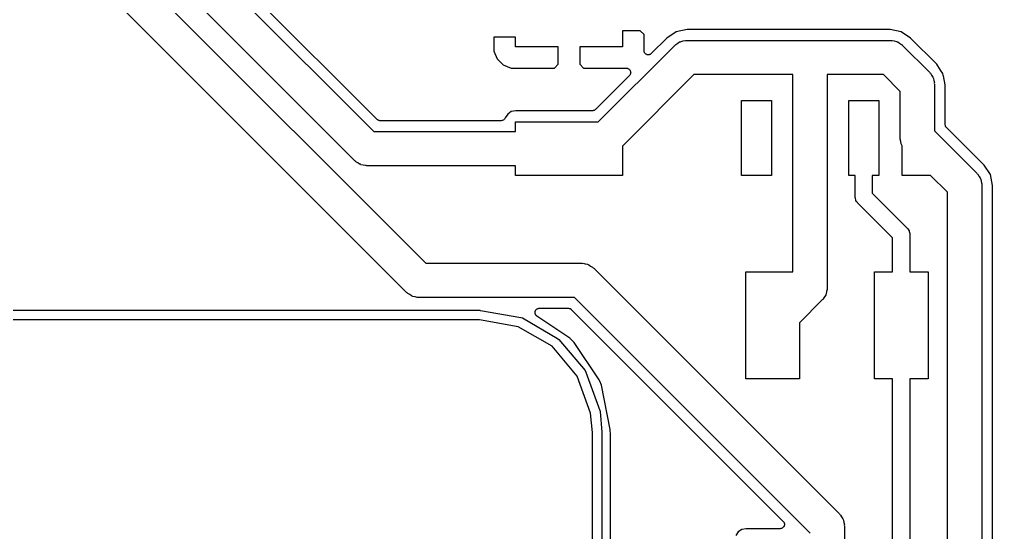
# Model space of a CAD drawing. Extents: x 51 to 137, y -158 to -25.
# Drawn here: x 74.23 to 97.29, y -127.86 to -115.69 of the extents above; entities that cross this region are included whole.
import ezdxf

# ---------------------------------------------------------------- set-up
doc = ezdxf.new("R2010")
doc.units = 0
doc.header["$MEASUREMENT"] = 0
doc.layers.add('BLACK', color=7, linetype='CONTINUOUS')

msp = doc.modelspace()

# ---------------------------------------------------------------- linework, layer by layer
at = {"layer": 'Black'}
for p, q in [((74.9253, -112.54), (83.8579, -121.473)), ((83.4022, -122.166), (74.2315, -112.996)), ((78.1304, -113.851), (82.6275, -118.349)), ((82.703, -118.065), (78.4142, -113.776)), ((82.1718, -119.042), (77.4366, -114.307)), ((88.9341, -115.961), (88.519, -115.961)), ((88.519, -115.961), (88.519, -116.342)), ((89.027, -116.054), (88.9341, -115.961)), ((89.791, -115.988), (89.569, -116.136)), ((90.053, -115.936), (89.791, -115.988)), ((94.859, -115.936), (90.053, -115.936)), ((95.121, -115.988), (94.859, -115.936)), ((95.343, -116.136), (95.121, -115.988)), ((85.979, -116.113), (85.471, -116.113)), ((85.471, -116.113), (85.471, -116.443)), ((85.979, -116.342), (85.979, -116.113)), ((89.027, -116.433), (89.027, -116.054)), ((89.569, -116.136), (89.2004, -116.505)), ((89.8712, -116.228), (89.8885, -116.223)), ((89.8885, -116.223), (89.904, -116.214)), ((89.904, -116.214), (89.9563, -116.205)), ((89.9563, -116.205), (90.0076, -116.191)), ((90.0076, -116.191), (90.0254, -116.193)), ((90.0254, -116.193), (90.043, -116.19)), ((90.043, -116.19), (94.869, -116.19)), ((94.869, -116.19), (94.8866, -116.193)), ((94.8866, -116.193), (94.9044, -116.191)), ((94.9044, -116.191), (94.9557, -116.205)), ((94.9557, -116.205), (95.008, -116.214)), ((95.008, -116.214), (95.0235, -116.223)), ((95.0235, -116.223), (95.0408, -116.228)), ((95.9639, -116.757), (95.343, -116.136)), ((85.471, -116.443), (85.5483, -116.63)), ((86.995, -116.342), (85.979, -116.342)), ((86.995, -116.757), (86.995, -116.342)), ((88.519, -116.342), (87.503, -116.342)), ((87.503, -116.342), (87.503, -116.757)), ((87.9443, -118.12), (89.7556, -116.309)), ((89.0293, -116.446), (89.027, -116.433)), ((89.0305, -116.459), (89.0293, -116.446)), ((89.7556, -116.309), (89.7703, -116.298)), ((89.7703, -116.298), (89.7818, -116.285)), ((89.7818, -116.285), (89.8278, -116.258)), ((89.8278, -116.258), (89.8712, -116.228)), ((95.0408, -116.228), (95.0842, -116.258)), ((95.0842, -116.258), (95.1302, -116.285)), ((95.1302, -116.285), (95.1417, -116.298)), ((95.1417, -116.298), (95.1564, -116.309)), ((95.1564, -116.309), (95.7914, -116.944)), ((85.5483, -116.63), (85.6912, -116.773)), ((89.0323, -116.463), (89.0305, -116.459)), ((89.0331, -116.468), (89.0323, -116.463)), ((89.0398, -116.479), (89.0331, -116.468)), ((89.0454, -116.491), (89.0398, -116.479)), ((89.0485, -116.494), (89.0454, -116.491)), ((89.0508, -116.498), (89.0485, -116.494)), ((89.0609, -116.507), (89.0508, -116.498)), ((89.0703, -116.516), (89.0609, -116.507)), ((89.0744, -116.518), (89.0703, -116.516)), ((89.0778, -116.521), (89.0744, -116.518)), ((89.0903, -116.525), (89.0778, -116.521)), ((89.1023, -116.531), (89.0903, -116.525)), ((89.1068, -116.531), (89.1023, -116.531)), ((89.111, -116.533), (89.1068, -116.531)), ((89.1242, -116.533), (89.111, -116.533)), ((89.1375, -116.534), (89.1242, -116.533)), ((89.1418, -116.533), (89.1375, -116.534)), ((89.1462, -116.533), (89.1418, -116.533)), ((89.1587, -116.528), (89.1462, -116.533)), ((89.1715, -116.525), (89.1587, -116.528)), ((89.1752, -116.522), (89.1715, -116.525)), ((89.1794, -116.521), (89.1752, -116.522)), ((89.1896, -116.512), (89.1794, -116.521)), ((89.2004, -116.505), (89.1896, -116.512)), ((85.6912, -116.773), (85.878, -116.85)), ((85.878, -116.85), (86.9021, -116.85)), ((86.9021, -116.85), (86.995, -116.757)), ((87.503, -116.757), (87.5959, -116.85)), ((87.5959, -116.85), (88.6098, -116.85)), ((88.6098, -116.85), (88.6228, -116.852)), ((88.6228, -116.852), (88.6361, -116.853)), ((88.6361, -116.853), (88.6401, -116.855)), ((88.6401, -116.855), (88.6445, -116.856)), ((88.6445, -116.856), (88.656, -116.863)), ((88.656, -116.863), (88.668, -116.868)), ((88.668, -116.868), (88.6712, -116.872)), ((88.6712, -116.872), (88.6751, -116.874)), ((88.6751, -116.874), (88.6836, -116.884)), ((88.6836, -116.884), (88.693, -116.893)), ((88.693, -116.893), (88.6949, -116.897)), ((88.6949, -116.897), (88.6978, -116.901)), ((88.6978, -116.901), (88.7023, -116.913)), ((88.7023, -116.913), (88.7079, -116.925)), ((96.0574, -116.897), (95.9639, -116.757)), ((96.1123, -116.979), (96.0574, -116.897)), ((88.6816, -117.023), (87.8758, -117.829)), ((90.2113, -117.002), (88.519, -118.695)), ((88.6892, -117.013), (88.6816, -117.023)), ((88.6978, -117.002), (88.6892, -117.013)), ((88.6993, -116.998), (88.6978, -117.002)), ((88.7019, -116.995), (88.6993, -116.998)), ((88.7053, -116.982), (88.7019, -116.995)), ((88.7098, -116.969), (88.7053, -116.982)), ((88.7079, -116.925), (88.7083, -116.93)), ((88.7083, -116.93), (88.7098, -116.934)), ((88.7098, -116.934), (88.7098, -116.947)), ((88.7098, -116.947), (88.711, -116.96)), ((88.711, -116.96), (88.7098, -116.965)), ((88.7098, -116.965), (88.7098, -116.969)), ((92.5576, -117.002), (90.2113, -117.002)), ((92.5576, -121.676), (92.5576, -117.002)), ((94.7007, -117.002), (93.3704, -117.002)), ((93.3704, -117.002), (93.3704, -122.057)), ((95.0976, -117.399), (94.7007, -117.002)), ((95.7914, -116.944), (95.8016, -116.958)), ((95.8016, -116.958), (95.8153, -116.97)), ((95.8153, -116.97), (95.8419, -117.016)), ((95.8419, -117.016), (95.8723, -117.059)), ((95.8723, -117.059), (95.877, -117.077)), ((95.877, -117.077), (95.8859, -117.092)), ((95.8859, -117.092), (95.8951, -117.144)), ((95.8951, -117.144), (95.9089, -117.196)), ((96.1206, -117.021), (96.1123, -116.979)), ((96.1225, -117.03), (96.1206, -117.021)), ((96.1644, -117.241), (96.1225, -117.03)), ((96.1225, -117.03), (96.1225, -117.03)), ((95.9089, -117.196), (95.9073, -117.213)), ((95.9073, -117.213), (95.9104, -117.231)), ((95.9104, -117.231), (95.9104, -118.333)), ((96.1644, -118.185), (96.1644, -117.241)), ((95.0976, -118.501), (95.0976, -117.399)), ((87.8692, -117.835), (87.8577, -117.842)), ((87.8721, -117.832), (87.8692, -117.835)), ((87.8758, -117.829), (87.8721, -117.832)), ((91.3384, -119.39), (91.3384, -117.612)), ((91.3384, -117.612), (92.0496, -117.612)), ((92.0496, -117.612), (92.0496, -119.39)), ((93.8784, -119.39), (93.8784, -117.612)), ((93.8784, -117.612), (94.5896, -117.612)), ((94.5896, -117.612), (94.5896, -119.39)), ((82.7066, -118.067), (82.703, -118.065)), ((82.7095, -118.071), (82.7066, -118.067)), ((85.7178, -118.058), (85.7072, -118.071)), ((85.7287, -118.046), (85.7178, -118.058)), ((85.7291, -118.045), (85.7287, -118.046)), ((85.7299, -118.044), (85.7291, -118.045)), ((85.7355, -118.028), (85.7299, -118.044)), ((85.7368, -118.025), (85.7355, -118.028)), ((85.7971, -117.936), (85.7368, -118.025)), ((85.8824, -117.88), (85.7971, -117.936)), ((85.9888, -117.859), (85.8824, -117.88)), ((87.8039, -117.859), (85.9888, -117.859)), ((87.8083, -117.858), (87.8039, -117.859)), ((87.8128, -117.859), (87.8083, -117.858)), ((87.8256, -117.855), (87.8128, -117.859)), ((87.8387, -117.853), (87.8256, -117.855)), ((87.8426, -117.851), (87.8387, -117.853)), ((87.8469, -117.85), (87.8426, -117.851)), ((87.8577, -117.842), (87.8469, -117.85)), ((82.721, -118.077), (82.7095, -118.071)), ((82.7319, -118.085), (82.721, -118.077)), ((82.7362, -118.086), (82.7319, -118.085)), ((82.7401, -118.088), (82.7362, -118.086)), ((82.7532, -118.091), (82.7401, -118.088)), ((82.766, -118.094), (82.7532, -118.091)), ((82.7704, -118.094), (82.766, -118.094)), ((82.7748, -118.095), (82.7704, -118.094)), ((85.6419, -118.095), (82.7748, -118.095)), ((85.6581, -118.092), (85.6419, -118.095)), ((85.6744, -118.089), (85.6581, -118.092)), ((85.6755, -118.089), (85.6744, -118.089)), ((85.6767, -118.088), (85.6755, -118.089)), ((85.6909, -118.08), (85.6767, -118.088)), ((85.7054, -118.072), (85.6909, -118.08)), ((85.7062, -118.071), (85.7054, -118.072)), ((85.7072, -118.071), (85.7062, -118.071)), ((85.979, -118.349), (85.979, -118.12)), ((85.979, -118.12), (87.9443, -118.12)), ((96.1652, -118.19), (96.1644, -118.185)), ((96.1648, -118.194), (96.1652, -118.19)), ((96.1682, -118.207), (96.1648, -118.194)), ((96.1705, -118.22), (96.1682, -118.207)), ((96.1728, -118.224), (96.1705, -118.22)), ((96.1739, -118.228), (96.1728, -118.224)), ((96.1815, -118.239), (96.1739, -118.228)), ((96.1882, -118.251), (96.1815, -118.239)), ((96.1916, -118.254), (96.1882, -118.251)), ((96.1942, -118.257), (96.1916, -118.254)), ((97.0862, -119.149), (96.1942, -118.257)), ((82.6275, -118.349), (85.979, -118.349)), ((95.1007, -118.519), (95.0976, -118.501)), ((95.0991, -118.536), (95.1007, -118.519)), ((95.9104, -118.333), (96.9137, -119.336)), ((88.519, -118.695), (88.519, -119.39)), ((95.1129, -118.588), (95.0991, -118.536)), ((95.1221, -118.64), (95.1129, -118.588)), ((95.131, -118.655), (95.1221, -118.64)), ((95.1357, -118.673), (95.131, -118.655)), ((95.1484, -118.691), (95.1357, -118.673)), ((95.1484, -119.39), (95.1484, -118.691)), ((82.1865, -119.053), (82.1718, -119.042)), ((82.198, -119.066), (82.1865, -119.053)), ((82.244, -119.093), (82.198, -119.066)), ((82.2874, -119.123), (82.244, -119.093)), ((82.3047, -119.128), (82.2874, -119.123)), ((82.3202, -119.137), (82.3047, -119.128)), ((82.3725, -119.146), (82.3202, -119.137)), ((82.4238, -119.16), (82.3725, -119.146)), ((82.4416, -119.158), (82.4238, -119.16)), ((82.4592, -119.161), (82.4416, -119.158)), ((85.979, -119.161), (82.4592, -119.161)), ((85.979, -119.39), (85.979, -119.161)), ((97.2346, -119.371), (97.0862, -119.149)), ((88.519, -119.39), (85.979, -119.39)), ((92.0496, -119.39), (91.3384, -119.39)), ((94.0308, -119.39), (93.8784, -119.39)), ((94.0308, -119.898), (94.0308, -119.39)), ((94.5896, -119.39), (94.4372, -119.39)), ((94.4372, -119.39), (94.4372, -119.814)), ((95.8183, -119.39), (95.1484, -119.39)), ((96.2199, -119.792), (95.8183, -119.39)), ((96.9137, -119.336), (96.9239, -119.351)), ((96.9239, -119.351), (96.9376, -119.362)), ((96.9376, -119.362), (96.9642, -119.408)), ((96.9642, -119.408), (96.9946, -119.452)), ((96.9946, -119.452), (96.9993, -119.469)), ((97.2867, -119.633), (97.2346, -119.371)), ((96.9993, -119.469), (97.0082, -119.484)), ((97.0082, -119.484), (97.0174, -119.537)), ((97.0174, -119.537), (97.0312, -119.588)), ((97.0312, -119.588), (97.0296, -119.606)), ((97.0296, -119.606), (97.0327, -119.623)), ((97.0327, -119.623), (97.0327, -138.08)), ((97.2867, -138.07), (97.2867, -119.633)), ((94.0324, -119.907), (94.0308, -119.898)), ((94.0316, -119.916), (94.0324, -119.907)), ((94.4372, -119.814), (95.2667, -120.643)), ((96.2199, -137.911), (96.2199, -119.792)), ((94.0384, -119.941), (94.0316, -119.916)), ((94.0431, -119.967), (94.0384, -119.941)), ((94.0475, -119.975), (94.0431, -119.967)), ((94.0498, -119.984), (94.0475, -119.975)), ((94.0651, -120.006), (94.0498, -119.984)), ((94.0783, -120.029), (94.0651, -120.006)), ((94.0852, -120.034), (94.0783, -120.029)), ((94.0903, -120.042), (94.0852, -120.034)), ((94.9198, -120.871), (94.0903, -120.042)), ((95.2667, -120.643), (95.2718, -120.651)), ((95.2718, -120.651), (95.2787, -120.656)), ((95.2787, -120.656), (95.2919, -120.679)), ((95.2919, -120.679), (95.3072, -120.701)), ((95.3072, -120.701), (95.3095, -120.71)), ((95.3095, -120.71), (95.3139, -120.718)), ((95.3139, -120.718), (95.3186, -120.744)), ((95.3186, -120.744), (95.3254, -120.769)), ((95.3254, -120.769), (95.3246, -120.778)), ((95.3246, -120.778), (95.3262, -120.787)), ((95.3262, -120.787), (95.3262, -121.676)), ((94.9198, -121.676), (94.9198, -120.871)), ((83.8579, -121.473), (87.5474, -121.473)), ((87.5474, -121.473), (87.565, -121.476)), ((87.565, -121.476), (87.5828, -121.474)), ((87.5828, -121.474), (87.6341, -121.488)), ((87.6341, -121.488), (87.6864, -121.497)), ((87.6864, -121.497), (87.7019, -121.506)), ((87.7019, -121.506), (87.7192, -121.511)), ((87.7192, -121.511), (87.7626, -121.541)), ((87.7626, -121.541), (87.8086, -121.568)), ((87.8086, -121.568), (87.8201, -121.581)), ((87.8201, -121.581), (87.8348, -121.592)), ((87.8348, -121.592), (93.6582, -127.415)), ((91.44, -124.216), (91.44, -121.676)), ((91.44, -121.676), (92.5576, -121.676)), ((94.488, -124.216), (94.488, -121.676)), ((94.488, -121.676), (94.9198, -121.676)), ((95.3262, -121.676), (95.758, -121.676)), ((95.758, -121.676), (95.758, -124.216)), ((83.4169, -122.177), (83.4022, -122.166)), ((83.4284, -122.19), (83.4169, -122.177)), ((83.4744, -122.217), (83.4284, -122.19)), ((83.5178, -122.247), (83.4744, -122.217)), ((93.337, -122.211), (93.3323, -122.229)), ((93.3459, -122.196), (93.337, -122.211)), ((93.3551, -122.144), (93.3459, -122.196)), ((93.3689, -122.092), (93.3551, -122.144)), ((93.3704, -122.057), (93.3673, -122.075)), ((93.3673, -122.075), (93.3689, -122.092)), ((83.5351, -122.252), (83.5178, -122.247)), ((83.5506, -122.261), (83.5351, -122.252)), ((83.6029, -122.27), (83.5506, -122.261)), ((83.6542, -122.284), (83.6029, -122.27)), ((83.672, -122.282), (83.6542, -122.284)), ((83.6896, -122.285), (83.672, -122.282)), ((87.3791, -122.285), (83.6896, -122.285)), ((92.9644, -127.871), (87.3791, -122.285)), ((93.2514, -122.344), (92.71, -122.886)), ((93.2616, -122.33), (93.2514, -122.344)), ((93.2753, -122.318), (93.2616, -122.33)), ((93.3019, -122.272), (93.2753, -122.318)), ((93.3323, -122.229), (93.3019, -122.272)), ((53.5913, -122.588), (85.1357, -122.588)), ((85.1357, -122.588), (85.1456, -122.59)), ((85.1456, -122.59), (85.1556, -122.59)), ((85.1556, -122.59), (86.1068, -122.757)), ((86.4446, -122.634), (86.4459, -122.629)), ((86.4459, -122.647), (86.4446, -122.634)), ((86.4459, -122.623), (86.4501, -122.612)), ((86.4459, -122.629), (86.4459, -122.623)), ((86.4459, -122.659), (86.4459, -122.647)), ((86.4478, -122.664), (86.4459, -122.659)), ((86.4484, -122.67), (86.4478, -122.664)), ((86.4538, -122.68), (86.4484, -122.67)), ((86.4501, -122.612), (86.453, -122.6)), ((86.453, -122.6), (86.4561, -122.596)), ((86.458, -122.692), (86.4538, -122.68)), ((86.4561, -122.596), (86.458, -122.59)), ((86.458, -122.59), (86.4658, -122.581)), ((86.4658, -122.581), (86.4726, -122.571)), ((86.4726, -122.571), (86.4771, -122.568)), ((86.4771, -122.568), (86.4807, -122.563)), ((86.4807, -122.563), (86.4912, -122.557)), ((86.4912, -122.557), (86.501, -122.55)), ((86.501, -122.55), (86.5064, -122.548)), ((86.5064, -122.548), (86.5112, -122.546)), ((86.5112, -122.546), (86.5232, -122.544)), ((86.5232, -122.544), (86.5349, -122.54)), ((86.5349, -122.54), (86.5405, -122.54)), ((86.5405, -122.54), (86.546, -122.539)), ((86.546, -122.539), (87.2318, -122.539)), ((87.2318, -122.539), (87.2362, -122.54)), ((87.2362, -122.54), (87.2406, -122.54)), ((87.2406, -122.54), (87.2534, -122.543)), ((87.2534, -122.543), (87.2665, -122.546)), ((87.2665, -122.546), (87.2704, -122.548)), ((87.2704, -122.548), (87.2747, -122.549)), ((87.2747, -122.549), (87.2856, -122.557)), ((87.2856, -122.557), (87.2971, -122.563)), ((87.2971, -122.563), (87.2999, -122.567)), ((87.2999, -122.567), (87.3036, -122.569)), ((87.3036, -122.569), (92.3259, -127.592)), ((85.1257, -122.817), (53.5813, -122.817)), ((86.0473, -122.979), (85.1257, -122.817)), ((86.1068, -122.757), (86.1068, -122.757)), ((86.1068, -122.757), (86.1441, -122.771)), ((86.1441, -122.771), (86.9807, -123.254)), ((86.4616, -122.696), (86.458, -122.692)), ((86.464, -122.701), (86.4616, -122.696)), ((86.4728, -122.71), (86.464, -122.701)), ((86.4807, -122.719), (86.4728, -122.71)), ((86.4855, -122.722), (86.4807, -122.719)), ((86.4895, -122.726), (86.4855, -122.722)), ((87.2705, -123.247), (86.4895, -122.726)), ((92.71, -122.886), (92.71, -124.216)), ((86.8489, -123.442), (86.0473, -122.979)), ((86.9807, -123.254), (87.0111, -123.28)), ((87.0111, -123.28), (87.632, -124.019)), ((87.3719, -123.349), (87.2705, -123.247)), ((87.9637, -124.235), (87.3719, -123.349)), ((87.4439, -124.151), (86.8489, -123.442)), ((87.632, -124.019), (87.6518, -124.054)), ((87.6518, -124.054), (87.9822, -124.962)), ((87.7622, -125.026), (87.4439, -124.151)), ((87.9782, -124.27), (87.9637, -124.235)), ((88.0187, -124.367), (87.9782, -124.27)), ((87.9782, -124.27), (87.9782, -124.27)), ((92.71, -124.216), (91.44, -124.216)), ((94.9198, -124.216), (94.488, -124.216)), ((94.9198, -128.026), (94.9198, -124.216)), ((95.758, -124.216), (95.3262, -124.216)), ((95.3262, -124.216), (95.3262, -128.026)), ((88.2265, -125.412), (88.0187, -124.367)), ((87.9822, -124.962), (87.9848, -124.976)), ((87.9848, -124.976), (87.9886, -124.991)), ((87.8027, -125.489), (87.7622, -125.026)), ((87.9886, -124.991), (88.0309, -125.474)), ((88.2265, -125.443), (88.2265, -125.412)), ((88.2282, -125.453), (88.2265, -125.443)), ((87.8027, -151.936), (87.8027, -125.489)), ((88.0309, -125.474), (88.0304, -125.479)), ((88.0304, -125.479), (88.0313, -125.484)), ((88.0313, -125.484), (88.0313, -151.958)), ((88.2284, -125.463), (88.2282, -125.453)), ((88.2345, -125.494), (88.2284, -125.463)), ((88.2345, -151.93), (88.2345, -125.494)), ((93.6582, -127.415), (93.6684, -127.43)), ((93.6684, -127.43), (93.6821, -127.441)), ((93.6821, -127.441), (93.7087, -127.487)), ((93.7087, -127.487), (93.7391, -127.531)), ((92.3004, -127.752), (92.2889, -127.759)), ((92.3124, -127.747), (92.3004, -127.752)), ((92.3155, -127.743), (92.3124, -127.747)), ((92.3194, -127.741), (92.3155, -127.743)), ((92.328, -127.731), (92.3194, -127.741)), ((92.3259, -127.592), (92.3336, -127.602)), ((92.3373, -127.722), (92.328, -127.731)), ((92.3336, -127.602), (92.3421, -127.613)), ((92.3392, -127.718), (92.3373, -127.722)), ((92.3421, -127.714), (92.3392, -127.718)), ((92.3421, -127.613), (92.3436, -127.617)), ((92.3466, -127.702), (92.3421, -127.714)), ((92.3436, -127.617), (92.3462, -127.62)), ((92.3462, -127.62), (92.3496, -127.633)), ((92.3522, -127.69), (92.3466, -127.702)), ((92.3496, -127.633), (92.3542, -127.646)), ((92.3526, -127.685), (92.3522, -127.69)), ((92.3542, -127.681), (92.3526, -127.685)), ((92.3542, -127.646), (92.3542, -127.65)), ((92.3542, -127.65), (92.3553, -127.655)), ((92.3553, -127.655), (92.3542, -127.668)), ((92.3542, -127.668), (92.3542, -127.681)), ((93.7391, -127.531), (93.7437, -127.548)), ((93.7437, -127.548), (93.7527, -127.564)), ((93.7527, -127.564), (93.7619, -127.616)), ((93.7619, -127.616), (93.7757, -127.667)), ((93.7757, -127.667), (93.7741, -127.685)), ((93.7741, -127.685), (93.7772, -127.703)), ((93.7772, -127.703), (93.7772, -135.346)), ((91.2581, -127.842), (91.2011, -127.926)), ((91.3434, -127.786), (91.2581, -127.842)), ((91.4498, -127.765), (91.3434, -127.786)), ((92.2541, -127.765), (91.4498, -127.765)), ((92.2672, -127.763), (92.2541, -127.765)), ((92.2804, -127.762), (92.2672, -127.763)), ((92.2844, -127.76), (92.2804, -127.762)), ((92.2889, -127.759), (92.2844, -127.76))]:
    msp.add_line(p, q, dxfattribs=at)

doc.saveas('drawing.dxf')
